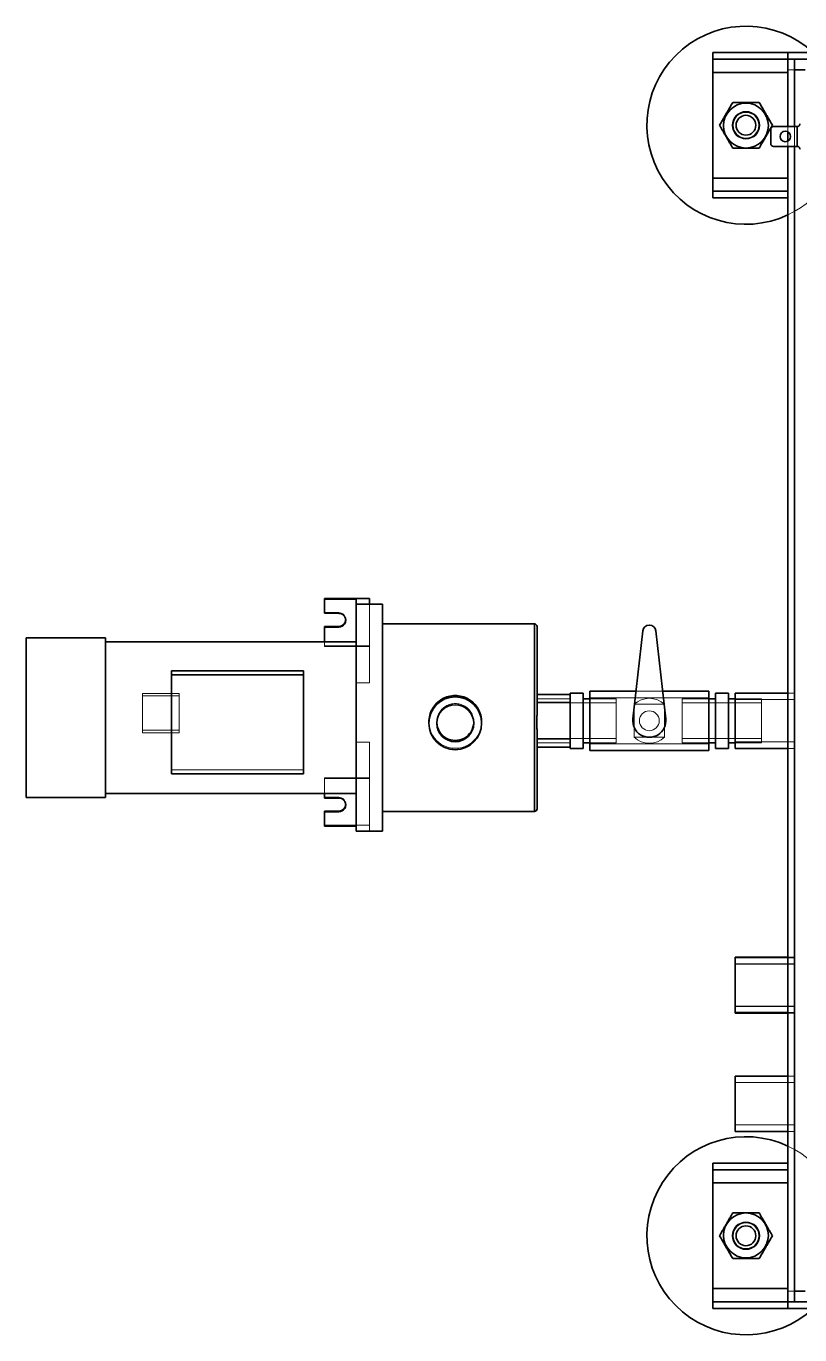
# Model space of a CAD drawing. Header units: millimetres. Extents: x 6115 to 12360, y 7255 to 12668.
# Drawn here: x 8461 to 9047, y 11592 to 12583 of the extents above; entities that cross this region are included whole.
import ezdxf

# ---------------------------------------------------------------- set-up
doc = ezdxf.new("R2010")
doc.units = ezdxf.units.MM
doc.layers.add('外形線', color=7, linetype='Continuous', lineweight=50)

msp = doc.modelspace()

# ---------------------------------------------------------------- linework, layer by layer
at = {"layer": '外形線', "linetype": 'Continuous', "lineweight": 35}
for p, q in [((8981.07, 12557.53), (8981.07, 12562.53)), ((8981.07, 12562.53), (9037.88, 12562.53)), ((8981.07, 12547.53), (8981.07, 12557.53)), ((9037.88, 12557.53), (8981.07, 12557.53)), ((9037.88, 12562.53), (10105.89, 12562.53)), ((9037.88, 12562.53), (9037.88, 12557.53)), ((9037.88, 12557.53), (9042.88, 12557.53)), ((9037.88, 12557.53), (9037.88, 12506.53)), ((9042.88, 12506.53), (9042.88, 12557.53)), ((9056.88, 12557.53), (9042.88, 12557.53)), ((9037.88, 12547.53), (8981.07, 12547.53)), ((8981.07, 12547.53), (8981.07, 12467.53)), ((9050.88, 12549.53), (9042.88, 12549.53)), ((9026.88, 12506.53), (9044.88, 12506.53)), ((9044.88, 12506.53), (9044.88, 12491.53)), ((9024.88, 12493.53), (9024.88, 12504.53)), ((9037.88, 12502.5), (9037.88, 12495.57)), ((9044.88, 12491.53), (9026.88, 12491.53)), ((9037.88, 12491.53), (9037.88, 11616.53)), ((9042.88, 11616.53), (9042.88, 12491.53)), ((8981.07, 12467.53), (9037.88, 12467.53)), ((8981.07, 12457.53), (8981.07, 12467.53)), ((8981.07, 12452.53), (8981.07, 12457.53)), ((8981.07, 12457.53), (9037.88, 12457.53)), ((9037.88, 12452.53), (8981.07, 12452.53)), ((8720.88, 12149.2), (8686.88, 12149.2)), ((8686.88, 12149.2), (8686.88, 12148.64)), ((8686.88, 12137.9), (8686.88, 12148.64)), ((8686.88, 12148.64), (8710.88, 12148.64)), ((8710.88, 12148.64), (8710.88, 12144.77)), ((8710.88, 11972.86), (8710.88, 12144.77)), ((8720.88, 12144.77), (8710.88, 12144.77)), ((8720.88, 12149.2), (8720.88, 12144.77)), ((8730.88, 12144.86), (8720.88, 12144.86)), ((8730.88, 12144.86), (8730.88, 12054.86)), ((8686.88, 12137.9), (8697.63, 12137.9)), ((8845.88, 12129.86), (8730.88, 12129.86)), ((8845.88, 12055.56), (8845.88, 12129.86)), ((8686.88, 12127.41), (8686.88, 12127.97)), ((8686.88, 12127.97), (8697.63, 12127.97)), ((8686.88, 12116.36), (8686.88, 12127.41)), ((8697.63, 12127.41), (8686.88, 12127.41)), ((8697.63, 12127.97), (8697.63, 12127.41)), ((8847.88, 12127.86), (8847.88, 12062.98)), ((8920.46, 12057.92), (8927.91, 12124.59)), ((8937.85, 12124.59), (8945.3, 12057.92)), ((8460.88, 11998.36), (8460.88, 12119.36)), ((8460.88, 12119.36), (8520.88, 12119.36)), ((8520.88, 12119.36), (8520.88, 11998.36)), ((8710.88, 12116.36), (8520.88, 12116.36)), ((8570.88, 12094.29), (8670.88, 12094.29)), ((8570.88, 12094.29), (8570.88, 12091.31)), ((8570.88, 12091.31), (8670.88, 12091.31)), ((8570.88, 12016.4), (8570.88, 12091.31)), ((8670.88, 12091.31), (8670.88, 12094.29)), ((8670.88, 12091.31), (8670.88, 12016.4)), ((8847.88, 12076.53), (8872.88, 12076.53)), ((8872.88, 12035.53), (8872.88, 12077.53)), ((8872.88, 12077.53), (8882.88, 12077.53)), ((8882.88, 12077.53), (8882.88, 12035.53)), ((8882.88, 12073.18), (8887.88, 12073.18)), ((8887.88, 12034.03), (8887.88, 12079.03)), ((8887.88, 12079.03), (8922.82, 12079.03)), ((8942.94, 12079.03), (8977.88, 12079.03)), ((8977.88, 12079.03), (8977.88, 12034.03)), ((8977.88, 12073.18), (8982.88, 12073.18)), ((8982.88, 12035.53), (8982.88, 12077.53)), ((8982.88, 12077.53), (8992.88, 12077.53)), ((8992.88, 12077.53), (8992.88, 12035.53)), ((8992.88, 12073.18), (8997.88, 12073.18)), ((8997.88, 12077.53), (8997.88, 12056.53)), ((8997.88, 12077.53), (9037.88, 12077.53)), ((8730.88, 12054.86), (8730.88, 11972.86)), ((8765.88, 12055.56), (8765.88, 12054.62)), ((8805.88, 12055.56), (8805.88, 12054.62)), ((8845.88, 11987.86), (8845.88, 12055.56)), ((8997.88, 12056.53), (8997.88, 12035.53)), ((8847.88, 12048.35), (8847.88, 11989.86)), ((8847.88, 12036.53), (8872.88, 12036.53)), ((8872.88, 12035.53), (8882.88, 12035.53)), ((8882.88, 12039.88), (8887.88, 12039.88)), ((8887.88, 12034.03), (8977.88, 12034.03)), ((8977.88, 12039.88), (8982.88, 12039.88)), ((8982.88, 12035.53), (8992.88, 12035.53)), ((8992.88, 12039.88), (8997.88, 12039.88)), ((8997.88, 12035.53), (9037.88, 12035.53)), ((8670.88, 12016.4), (8570.88, 12016.4)), ((8710.88, 12001.36), (8520.88, 12001.36)), ((8686.88, 12001.36), (8686.88, 11998.05)), ((8460.88, 11998.36), (8520.88, 11998.36)), ((8686.88, 11998.05), (8697.63, 11998.05)), ((8686.88, 11987.56), (8686.88, 11988.12)), ((8686.88, 11988.12), (8697.63, 11988.12)), ((8686.88, 11987.56), (8686.88, 11976.82)), ((8697.63, 11987.56), (8686.88, 11987.56)), ((8697.63, 11988.12), (8697.63, 11987.56)), ((8845.88, 11987.86), (8730.88, 11987.86)), ((8686.88, 11976.82), (8710.88, 11976.82)), ((8730.88, 11972.86), (8710.88, 11972.86)), ((8997.88, 11877.53), (8997.88, 11856.53)), ((8997.88, 11877.53), (9037.88, 11877.53)), ((8997.88, 11856.53), (8997.88, 11835.53)), ((8997.88, 11835.53), (9037.88, 11835.53)), ((8997.88, 11835.53), (8997.88, 11835.14)), ((8997.88, 11835.14), (9037.88, 11835.14)), ((8997.88, 11787.53), (8997.88, 11766.53)), ((8997.88, 11787.53), (9037.88, 11787.53)), ((8997.88, 11766.53), (8997.88, 11745.53)), ((8997.88, 11745.53), (9037.88, 11745.53)), ((8981.07, 11716.53), (8981.07, 11721.53)), ((8981.07, 11721.53), (9037.88, 11721.53)), ((8981.07, 11706.53), (8981.07, 11716.53)), ((9037.88, 11716.53), (8981.07, 11716.53)), ((9037.88, 11706.53), (8981.07, 11706.53)), ((8981.07, 11706.53), (8981.07, 11626.53)), ((8981.07, 11626.53), (9037.88, 11626.53)), ((8981.07, 11616.53), (8981.07, 11626.53)), ((9042.88, 11624.53), (9050.88, 11624.53)), ((8981.07, 11611.53), (8981.07, 11616.53)), ((8981.07, 11616.53), (9037.88, 11616.53)), ((9037.88, 11616.53), (9042.88, 11616.53)), ((9037.88, 11616.53), (9037.88, 11611.53)), ((9042.88, 11616.53), (9056.88, 11616.53)), ((9037.88, 11611.53), (8981.07, 11611.53)), ((9375.76, 11611.53), (9037.88, 11611.53))]:
    msp.add_line(p, q, dxfattribs=at).dxf.unprotected_set("ltscale", 0)
at = {"layer": '外形線', "linetype": 'Continuous', "lineweight": 18}
for p, q in [((9042.88, 12549.53), (9037.88, 12549.53)), ((9042.88, 12549.53), (9037.88, 12549.53)), ((9037.88, 12506.53), (9037.88, 12502.5)), ((9042.88, 12491.53), (9042.88, 12506.53)), ((9037.88, 12495.57), (9037.88, 12491.53)), ((8720.88, 12144.77), (8720.88, 12085.22)), ((8697.63, 12138.46), (8686.88, 12138.46)), ((8697.63, 12138.46), (8697.63, 12137.9)), ((8702.88, 12133.21), (8702.88, 12132.65)), ((8686.88, 12112.68), (8686.88, 12116.36)), ((8720.88, 12113.24), (8686.88, 12113.24)), ((8710.88, 12112.68), (8686.88, 12112.68)), ((8720.88, 12112.68), (8710.88, 12112.68)), ((8720.88, 12085.22), (8710.88, 12085.22)), ((8548.88, 12077.27), (8576.88, 12077.27)), ((8548.88, 12077.27), (8548.88, 12075.45)), ((8576.88, 12075.45), (8548.88, 12075.45)), ((8548.88, 12075.45), (8548.88, 12047.48)), ((8576.88, 12077.27), (8576.88, 12075.45)), ((8576.88, 12047.48), (8576.88, 12075.45)), ((8847.88, 12073.18), (8872.88, 12073.18)), ((8847.88, 12070.53), (8872.88, 12070.53)), ((8887.88, 12074.03), (8977.88, 12074.03)), ((8887.88, 12073.18), (8907.88, 12073.18)), ((8907.88, 12073.18), (8907.88, 12039.88)), ((8922.82, 12079.03), (8942.94, 12079.03)), ((8957.88, 12073.18), (8957.88, 12039.88)), ((8957.88, 12073.18), (8977.88, 12073.18)), ((8997.88, 12073.18), (9017.88, 12073.18)), ((9042.88, 12072.53), (8997.88, 12072.53)), ((9017.88, 12073.18), (9017.88, 12039.88)), ((9037.88, 12077.53), (9042.88, 12077.53)), ((9042.88, 12077.53), (9037.88, 12077.53)), ((8847.88, 12070.03), (8907.88, 12070.03)), ((8847.88, 12062.98), (8847.88, 12048.35)), ((8921.36, 12044.03), (8921.36, 12069.03)), ((8921.36, 12069.03), (8944.4, 12069.03)), ((8944.4, 12069.03), (8944.4, 12044.03)), ((8957.88, 12070.03), (9017.88, 12070.03)), ((8771.88, 12055.56), (8771.88, 12054.62)), ((8799.88, 12055.56), (8799.88, 12054.62)), ((8576.88, 12049.3), (8548.88, 12049.3)), ((8548.88, 12047.48), (8576.88, 12047.48)), ((8847.88, 12043.03), (8907.88, 12043.03)), ((8847.88, 12042.53), (8872.88, 12042.53)), ((8921.36, 12044.03), (8944.4, 12044.03)), ((8957.88, 12043.03), (9017.88, 12043.03)), ((8710.88, 12040.24), (8720.88, 12040.24)), ((8720.88, 12040.24), (8720.88, 11972.96)), ((8847.88, 12039.88), (8872.88, 12039.88)), ((8887.88, 12039.88), (8907.88, 12039.88)), ((8887.88, 12039.03), (8977.88, 12039.03)), ((8957.88, 12039.88), (8977.88, 12039.88)), ((9042.88, 12040.53), (8997.88, 12040.53)), ((8997.88, 12039.88), (9017.88, 12039.88)), ((9037.88, 12035.53), (9042.88, 12035.53)), ((9042.88, 12035.53), (9037.88, 12035.53)), ((8670.88, 12019.37), (8570.88, 12019.37)), ((8720.88, 12013.34), (8686.88, 12013.34)), ((8686.88, 12013.34), (8686.88, 12012.78)), ((8686.88, 12012.78), (8686.88, 12001.36)), ((8710.88, 12012.78), (8686.88, 12012.78)), ((8720.88, 12012.78), (8710.88, 12012.78)), ((8697.63, 11998.61), (8686.88, 11998.61)), ((8697.63, 11998.61), (8697.63, 11998.05)), ((8702.88, 11992.81), (8702.88, 11993.37)), ((8720.88, 11977.38), (8686.88, 11977.38)), ((8720.88, 11972.96), (8710.88, 11972.96)), ((8997.88, 11877.14), (9042.88, 11877.14)), ((9042.88, 11872.53), (8997.88, 11872.53)), ((9037.88, 11877.53), (9042.88, 11877.53)), ((9042.88, 11877.53), (9037.88, 11877.53)), ((9042.88, 11877.12), (9037.88, 11877.12)), ((9042.88, 11872.14), (8997.88, 11872.14)), ((9042.88, 11840.53), (8997.88, 11840.53)), ((9042.88, 11840.14), (8997.88, 11840.14)), ((9037.88, 11835.53), (9042.88, 11835.53)), ((9042.88, 11835.53), (9037.88, 11835.53)), ((9037.88, 11835.14), (9042.88, 11835.14)), ((9042.88, 11835.14), (9037.88, 11835.14)), ((9037.88, 11787.53), (9042.88, 11787.53)), ((9042.88, 11787.53), (9037.88, 11787.53)), ((9042.88, 11782.53), (8997.88, 11782.53)), ((9042.88, 11750.53), (8997.88, 11750.53)), ((9037.88, 11745.53), (9042.88, 11745.53)), ((9042.88, 11745.53), (9037.88, 11745.53)), ((9037.88, 11624.53), (9042.88, 11624.53)), ((9037.88, 11624.53), (9042.88, 11624.53))]:
    msp.add_line(p, q, dxfattribs=at).dxf.unprotected_set("ltscale", 0)
at = {"layer": '外形線', "linetype": 'Continuous', "lineweight": 35}
for points in [[(8986.07, 12507.53), (8986.54, 12508.34), (8986.99, 12509.13), (8987.43, 12509.89), (8987.86, 12510.63), (8988.28, 12511.35), (8988.69, 12512.06), (8989.09, 12512.76), (8989.49, 12513.45), (8989.88, 12514.13), (8990.27, 12514.8), (8990.66, 12515.48), (8991.05, 12516.15), (8991.43, 12516.82), (8991.82, 12517.49), (8992.22, 12518.17), (8992.61, 12518.86), (8993.01, 12519.55), (8993.42, 12520.25), (8993.83, 12520.97), (8994.26, 12521.71), (8994.69, 12522.46), (8995.14, 12523.23), (8995.6, 12524.03), (8996.07, 12524.85)], [(8996.07, 12524.85), (8997.02, 12524.85), (8997.93, 12524.85), (8998.81, 12524.85), (8999.67, 12524.85), (9000.52, 12524.85), (9001.34, 12524.85), (9002.15, 12524.85), (9002.95, 12524.85), (9003.74, 12524.85), (9004.52, 12524.85), (9005.3, 12524.85), (9006.07, 12524.85), (9006.85, 12524.85), (9007.63, 12524.85), (9008.41, 12524.85), (9009.2, 12524.85), (9010, 12524.85), (9010.81, 12524.85), (9011.63, 12524.85), (9012.48, 12524.85), (9013.34, 12524.85), (9014.22, 12524.85), (9015.13, 12524.85), (9016.07, 12524.85)], [(9016.07, 12524.85), (9016.55, 12524.03), (9017.01, 12523.23), (9017.46, 12522.46), (9017.89, 12521.71), (9018.32, 12520.97), (9018.73, 12520.25), (9019.14, 12519.55), (9019.54, 12518.86), (9019.93, 12518.17), (9020.32, 12517.49), (9020.71, 12516.82), (9021.1, 12516.15), (9021.49, 12515.48), (9021.88, 12514.8), (9022.27, 12514.13), (9022.66, 12513.45), (9023.06, 12512.76), (9023.46, 12512.06), (9023.87, 12511.35), (9024.29, 12510.63), (9024.72, 12509.89), (9025.16, 12509.13), (9025.61, 12508.34), (9026.07, 12507.53)], [(8996.07, 12490.21), (8995.61, 12491.02), (8995.15, 12491.81), (8994.71, 12492.57), (8994.28, 12493.31), (8993.87, 12494.04), (8993.46, 12494.75), (8993.05, 12495.44), (8992.66, 12496.13), (8992.26, 12496.81), (8991.88, 12497.49), (8991.49, 12498.16), (8991.1, 12498.83), (8990.72, 12499.5), (8990.33, 12500.17), (8989.94, 12500.84), (8989.54, 12501.53), (8989.14, 12502.22), (8988.73, 12502.93), (8988.32, 12503.64), (8987.9, 12504.38), (8987.46, 12505.13), (8987.01, 12505.9), (8986.55, 12506.7), (8986.07, 12507.53)], [(9026.07, 12507.53), (9025.6, 12506.7), (9025.13, 12505.9), (9024.69, 12505.13), (9024.25, 12504.38), (9023.83, 12503.64), (9023.41, 12502.93), (9023.01, 12502.22), (9022.61, 12501.53), (9022.21, 12500.84), (9021.82, 12500.17), (9021.43, 12499.5), (9021.05, 12498.83), (9020.66, 12498.16), (9020.27, 12497.49), (9019.88, 12496.81), (9019.49, 12496.13), (9019.09, 12495.44), (9018.69, 12494.75), (9018.28, 12494.04), (9017.86, 12493.31), (9017.44, 12492.57), (9017, 12491.81), (9016.54, 12491.02), (9016.07, 12490.21)], [(9046.88, 12508.53), (9046.88, 12508.42), (9046.87, 12508.31), (9046.85, 12508.19), (9046.83, 12508.08), (9046.8, 12507.97), (9046.76, 12507.86), (9046.72, 12507.75), (9046.67, 12507.64), (9046.61, 12507.54), (9046.55, 12507.43), (9046.48, 12507.33), (9046.4, 12507.24), (9046.31, 12507.14), (9046.22, 12507.05), (9046.12, 12506.96), (9046.01, 12506.88), (9045.89, 12506.81), (9045.76, 12506.74), (9045.63, 12506.68), (9045.49, 12506.63), (9045.34, 12506.59), (9045.19, 12506.56), (9045.04, 12506.54), (9044.88, 12506.53)], [(9006.07, 12490.21), (9005.65, 12490.21), (9005.23, 12490.21), (9004.81, 12490.21), (9004.39, 12490.21), (9003.98, 12490.21), (9003.56, 12490.21), (9003.15, 12490.21), (9002.74, 12490.21), (9002.33, 12490.21), (9001.92, 12490.21), (9001.51, 12490.21), (9001.11, 12490.21), (9000.7, 12490.21), (9000.29, 12490.21), (8999.87, 12490.21), (8999.46, 12490.21), (8999.05, 12490.21), (8998.63, 12490.21), (8998.21, 12490.21), (8997.79, 12490.21), (8997.37, 12490.21), (8996.94, 12490.21), (8996.51, 12490.21), (8996.07, 12490.21)], [(9016.07, 12490.21), (9015.64, 12490.21), (9015.21, 12490.21), (9014.78, 12490.21), (9014.36, 12490.21), (9013.94, 12490.21), (9013.52, 12490.21), (9013.1, 12490.21), (9012.69, 12490.21), (9012.27, 12490.21), (9011.86, 12490.21), (9011.45, 12490.21), (9011.04, 12490.21), (9010.63, 12490.21), (9010.22, 12490.21), (9009.82, 12490.21), (9009.41, 12490.21), (9009, 12490.21), (9008.59, 12490.21), (9008.17, 12490.21), (9007.76, 12490.21), (9007.34, 12490.21), (9006.92, 12490.21), (9006.5, 12490.21), (9006.07, 12490.21)], [(9044.88, 12491.53), (9045.03, 12491.53), (9045.17, 12491.51), (9045.31, 12491.49), (9045.45, 12491.45), (9045.59, 12491.4), (9045.71, 12491.35), (9045.83, 12491.29), (9045.95, 12491.22), (9046.05, 12491.15), (9046.15, 12491.07), (9046.25, 12490.99), (9046.33, 12490.91), (9046.41, 12490.82), (9046.49, 12490.72), (9046.55, 12490.63), (9046.61, 12490.53), (9046.66, 12490.43), (9046.71, 12490.33), (9046.75, 12490.23), (9046.79, 12490.13), (9046.82, 12490.03), (9046.84, 12489.92), (9046.86, 12489.82), (9046.87, 12489.71)], [(9046.88, 12490.15), (9046.88, 12490.12), (9046.88, 12490.08), (9046.88, 12490.05), (9046.88, 12490.01), (9046.88, 12489.98), (9046.88, 12489.95), (9046.88, 12489.91), (9046.88, 12489.88), (9046.88, 12489.84), (9046.87, 12489.81), (9046.87, 12489.78), (9046.87, 12489.74), (9046.87, 12489.71)], [(9046.87, 12489.71), (9046.87, 12489.7), (9046.87, 12489.7), (9046.87, 12489.69), (9046.87, 12489.68), (9046.87, 12489.67), (9046.88, 12489.66), (9046.88, 12489.66), (9046.88, 12489.65), (9046.88, 12489.64), (9046.88, 12489.63), (9046.88, 12489.63), (9046.88, 12489.62), (9046.88, 12489.61), (9046.88, 12489.61), (9046.88, 12489.6), (9046.88, 12489.59), (9046.88, 12489.58), (9046.88, 12489.58), (9046.88, 12489.57), (9046.88, 12489.56), (9046.88, 12489.55), (9046.88, 12489.55), (9046.88, 12489.54), (9046.88, 12489.53)], [(9046.88, 12490.53), (9046.88, 12490.5)], [(8765.88, 12055.56), (8765.92, 12056.83), (8766.04, 12058.12), (8766.26, 12059.42), (8766.55, 12060.71), (8766.94, 12061.99), (8767.41, 12063.24), (8767.96, 12064.46), (8768.59, 12065.63), (8769.29, 12066.76), (8770.05, 12067.82), (8770.87, 12068.82), (8771.74, 12069.75), (8772.66, 12070.62), (8773.65, 12071.45), (8774.71, 12072.22), (8775.83, 12072.93), (8777, 12073.56), (8778.21, 12074.12), (8779.45, 12074.59), (8780.73, 12074.98), (8782.02, 12075.29), (8783.31, 12075.5), (8784.6, 12075.63), (8785.88, 12075.67)], [(8785.88, 12075.67), (8787.15, 12075.63), (8788.44, 12075.5), (8789.74, 12075.29), (8791.03, 12074.98), (8792.3, 12074.59), (8793.55, 12074.12), (8794.76, 12073.56), (8795.93, 12072.93), (8797.05, 12072.22), (8798.11, 12071.45), (8799.1, 12070.62), (8800.02, 12069.75), (8800.88, 12068.82), (8801.7, 12067.82), (8802.47, 12066.76), (8803.17, 12065.63), (8803.8, 12064.46), (8804.35, 12063.24), (8804.82, 12061.99), (8805.2, 12060.71), (8805.5, 12059.42), (8805.71, 12058.12), (8805.84, 12056.83), (8805.88, 12055.56)], [(8847.88, 12062.98), (8847.87, 12062.46), (8847.86, 12061.91), (8847.84, 12061.35), (8847.81, 12060.78), (8847.78, 12060.19), (8847.75, 12059.58), (8847.71, 12058.96), (8847.68, 12058.33), (8847.65, 12057.69), (8847.63, 12057.05), (8847.62, 12056.41), (8847.61, 12055.76), (8847.61, 12055.11), (8847.63, 12054.46), (8847.64, 12053.82), (8847.67, 12053.17), (8847.7, 12052.52), (8847.73, 12051.88), (8847.77, 12051.26), (8847.8, 12050.65), (8847.83, 12050.05), (8847.86, 12049.47), (8847.87, 12048.9), (8847.88, 12048.35)], [(8771.89, 12055.09), (8772.06, 12053.33), (8772.46, 12051.57), (8773.09, 12049.87), (8773.94, 12048.27), (8774.97, 12046.82), (8776.15, 12045.54), (8777.48, 12044.41), (8778.99, 12043.43), (8780.63, 12042.65), (8782.36, 12042.08), (8784.13, 12041.75), (8785.88, 12041.64), (8787.63, 12041.75), (8789.4, 12042.08), (8791.13, 12042.65), (8792.77, 12043.43), (8794.28, 12044.41), (8795.61, 12045.54), (8796.79, 12046.82), (8797.82, 12048.27), (8798.67, 12049.87), (8799.3, 12051.57), (8799.7, 12053.33), (8799.87, 12055.09)], [(8986.07, 11666.53), (8986.55, 11667.36), (8987.01, 11668.16), (8987.46, 11668.94), (8987.9, 11669.69), (8988.32, 11670.42), (8988.73, 11671.14), (8989.14, 11671.85), (8989.54, 11672.54), (8989.94, 11673.22), (8990.33, 11673.9), (8990.72, 11674.57), (8991.1, 11675.24), (8991.49, 11675.91), (8991.88, 11676.58), (8992.26, 11677.26), (8992.66, 11677.93), (8993.05, 11678.62), (8993.46, 11679.32), (8993.87, 11680.03), (8994.28, 11680.75), (8994.71, 11681.5), (8995.15, 11682.26), (8995.61, 11683.04), (8996.07, 11683.85)], [(8996.07, 11683.85), (8996.51, 11683.85), (8996.94, 11683.85), (8997.37, 11683.85), (8997.79, 11683.85), (8998.21, 11683.85), (8998.63, 11683.85), (8999.05, 11683.85), (8999.46, 11683.85), (8999.87, 11683.85), (9000.29, 11683.85), (9000.7, 11683.85), (9001.11, 11683.85), (9001.51, 11683.85), (9001.92, 11683.85), (9002.33, 11683.85), (9002.74, 11683.85), (9003.15, 11683.85), (9003.56, 11683.85), (9003.98, 11683.85), (9004.39, 11683.85), (9004.81, 11683.85), (9005.23, 11683.85), (9005.65, 11683.85), (9006.07, 11683.85)], [(9006.07, 11683.85), (9006.5, 11683.85), (9006.92, 11683.85), (9007.34, 11683.85), (9007.76, 11683.85), (9008.17, 11683.85), (9008.59, 11683.85), (9009, 11683.85), (9009.41, 11683.85), (9009.82, 11683.85), (9010.22, 11683.85), (9010.63, 11683.85), (9011.04, 11683.85), (9011.45, 11683.85), (9011.86, 11683.85), (9012.27, 11683.85), (9012.69, 11683.85), (9013.1, 11683.85), (9013.52, 11683.85), (9013.94, 11683.85), (9014.36, 11683.85), (9014.78, 11683.85), (9015.21, 11683.85), (9015.64, 11683.85), (9016.07, 11683.85)], [(9016.07, 11683.85), (9016.54, 11683.04), (9017, 11682.26), (9017.44, 11681.5), (9017.86, 11680.75), (9018.28, 11680.03), (9018.69, 11679.32), (9019.09, 11678.62), (9019.49, 11677.93), (9019.88, 11677.26), (9020.27, 11676.58), (9020.66, 11675.91), (9021.05, 11675.24), (9021.43, 11674.57), (9021.82, 11673.9), (9022.21, 11673.22), (9022.61, 11672.54), (9023.01, 11671.85), (9023.41, 11671.14), (9023.83, 11670.42), (9024.25, 11669.69), (9024.69, 11668.94), (9025.13, 11668.16), (9025.6, 11667.36), (9026.07, 11666.53)], [(8996.07, 11649.21), (8995.6, 11650.04), (8995.14, 11650.84), (8994.69, 11651.61), (8994.26, 11652.36), (8993.83, 11653.09), (8993.42, 11653.81), (8993.01, 11654.52), (8992.61, 11655.21), (8992.22, 11655.9), (8991.82, 11656.57), (8991.43, 11657.25), (8991.05, 11657.92), (8990.66, 11658.59), (8990.27, 11659.26), (8989.88, 11659.94), (8989.49, 11660.62), (8989.09, 11661.31), (8988.69, 11662.01), (8988.28, 11662.72), (8987.86, 11663.44), (8987.43, 11664.18), (8986.99, 11664.94), (8986.54, 11665.72), (8986.07, 11666.53)], [(9026.07, 11666.53), (9025.61, 11665.72), (9025.16, 11664.94), (9024.72, 11664.18), (9024.29, 11663.44), (9023.87, 11662.72), (9023.46, 11662.01), (9023.06, 11661.31), (9022.66, 11660.62), (9022.27, 11659.94), (9021.88, 11659.26), (9021.49, 11658.59), (9021.1, 11657.92), (9020.71, 11657.25), (9020.32, 11656.57), (9019.93, 11655.9), (9019.54, 11655.21), (9019.14, 11654.52), (9018.73, 11653.81), (9018.32, 11653.09), (9017.89, 11652.36), (9017.46, 11651.61), (9017.01, 11650.84), (9016.55, 11650.04), (9016.07, 11649.21)], [(9016.07, 11649.21), (9015.13, 11649.21), (9014.22, 11649.21), (9013.34, 11649.21), (9012.48, 11649.21), (9011.63, 11649.21), (9010.81, 11649.21), (9010, 11649.21), (9009.2, 11649.21), (9008.41, 11649.21), (9007.63, 11649.21), (9006.85, 11649.21), (9006.07, 11649.21), (9005.3, 11649.21), (9004.52, 11649.21), (9003.74, 11649.21), (9002.95, 11649.21), (9002.15, 11649.21), (9001.34, 11649.21), (9000.52, 11649.21), (8999.67, 11649.21), (8998.81, 11649.21), (8997.93, 11649.21), (8997.02, 11649.21), (8996.07, 11649.21)]]:
    msp.add_lwpolyline(points, dxfattribs=at).dxf.unprotected_set("ltscale", 0)
at = {"layer": '外形線', "linetype": 'Continuous', "lineweight": 18}
for points in [[(8785.88, 12069.6), (8784.97, 12069.57), (8784.05, 12069.48), (8783.12, 12069.32), (8782.2, 12069.11), (8781.29, 12068.82), (8780.4, 12068.48), (8779.54, 12068.07), (8778.71, 12067.61), (8777.92, 12067.1), (8777.17, 12066.54), (8776.47, 12065.94), (8775.82, 12065.31), (8775.21, 12064.63), (8774.63, 12063.9), (8774.1, 12063.13), (8773.62, 12062.31), (8773.18, 12061.46), (8772.81, 12060.58), (8772.5, 12059.68), (8772.25, 12058.76), (8772.07, 12057.83), (8771.95, 12056.91), (8771.89, 12055.99), (8771.89, 12055.09)], [(8799.87, 12055.09), (8799.87, 12055.99), (8799.81, 12056.91), (8799.69, 12057.83), (8799.5, 12058.76), (8799.26, 12059.68), (8798.95, 12060.58), (8798.58, 12061.46), (8798.14, 12062.31), (8797.66, 12063.13), (8797.13, 12063.9), (8796.55, 12064.63), (8795.94, 12065.31), (8795.29, 12065.94), (8794.59, 12066.54), (8793.84, 12067.1), (8793.05, 12067.61), (8792.22, 12068.07), (8791.36, 12068.48), (8790.47, 12068.82), (8789.56, 12069.11), (8788.64, 12069.32), (8787.71, 12069.48), (8786.79, 12069.57), (8785.88, 12069.6)], [(8805.88, 12055.56), (8805.71, 12052.99), (8805.2, 12050.42), (8804.35, 12047.91), (8803.17, 12045.54), (8801.7, 12043.39), (8800.02, 12041.49), (8798.11, 12039.83), (8795.93, 12038.38), (8793.55, 12037.22), (8791.03, 12036.38), (8788.44, 12035.87), (8785.88, 12035.71), (8783.31, 12035.87), (8780.73, 12036.38), (8778.21, 12037.22), (8775.83, 12038.38), (8773.65, 12039.83), (8771.74, 12041.49), (8770.05, 12043.39), (8768.59, 12045.54), (8767.41, 12047.91), (8766.55, 12050.42), (8766.04, 12052.99), (8765.88, 12055.56)]]:
    msp.add_lwpolyline(points, dxfattribs=at).dxf.unprotected_set("ltscale", 0)
at = {"layer": '外形線', "linetype": 'Continuous', "lineweight": 35}
for centre, radius in [((9006.07, 12507.21), 17), ((9006.07, 12507.53), 10), ((9006.07, 12507.53), 7.5), ((9035.88, 12499.03), 4), ((9006.07, 11666.85), 17), ((9006.07, 11666.53), 10), ((9006.07, 11666.53), 7.5)]:
    msp.add_circle(centre, radius, dxfattribs=at).dxf.unprotected_set("ltscale", 0)
at = {"layer": '外形線', "linetype": 'Continuous', "lineweight": 18}
for centre, radius in [((9006.07, 12507.53), 10.5), ((8932.88, 12056.53), 7.5), ((9006.07, 11666.53), 10.5)]:
    msp.add_circle(centre, radius, dxfattribs=at).dxf.unprotected_set("ltscale", 0)
at = {"layer": '外形線', "linetype": 'Continuous', "lineweight": 35}
for centre, radius, start, end in [((9006.07, 12507.53), 75, 47.16657, 295.09174), ((9026.88, 12504.53), 2, 90, 180), ((9026.88, 12493.53), 2, 180, 270), ((8845.88, 12127.86), 2, 0, 90), ((8932.88, 12124.03), 5, 6.37937, 173.62063), ((8932.88, 12056.53), 12.5, 173.62063, 6.37937), ((8845.88, 11989.86), 2, 270, 0), ((9006.07, 11666.53), 75, 64.90826, 312.83343)]:
    msp.add_arc(centre, radius, start, end, dxfattribs=at).dxf.unprotected_set("ltscale", 0)
at = {"layer": '外形線', "linetype": 'Continuous', "lineweight": 18}
for centre, radius, start, end in [((9006.07, 12507.53), 75, 295.09174, 0), ((8932.88, 12056.53), 17, 47.33207, 132.66793), ((8932.88, 12056.53), 17, 227.33207, 312.66793), ((9006.07, 11666.53), 75, 358.49024, 64.90826)]:
    msp.add_arc(centre, radius, start, end, dxfattribs=at).dxf.unprotected_set("ltscale", 0)
for centre in [(8697.63, 12133.21), (8697.63, 11993.37)]:
    msp.add_ellipse(centre, major_axis=(5.24, -0.28), ratio=0.99892, start_param=0, end_param=1.624129, dxfattribs=at).dxf.unprotected_set("ltscale", 0)
at = {"layer": '外形線', "linetype": 'Continuous', "lineweight": 35}
for centre, end_param in [((8697.63, 12132.65), 7.853982), ((8697.63, 12133.21), 6.229853), ((8697.63, 11992.81), 7.853982), ((8697.63, 11993.37), 6.229853)]:
    msp.add_ellipse(centre, major_axis=(5.25, 0), ratio=0.998914, start_param=4.712389, end_param=end_param, dxfattribs=at).dxf.unprotected_set("ltscale", 0)
for major_axis in [(-20, 0), (-14, 0)]:
    msp.add_ellipse((8785.88, 12054.62), major_axis=major_axis, ratio=0.998914, dxfattribs=at).dxf.unprotected_set("ltscale", 0)

doc.saveas('drawing.dxf')
